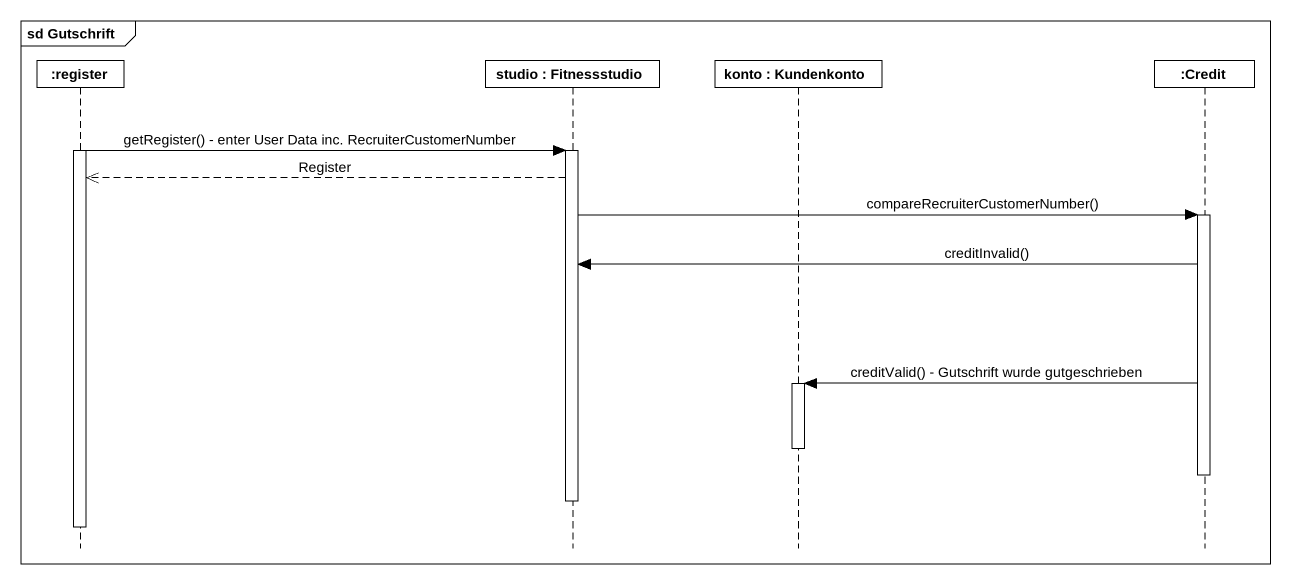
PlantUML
@startuml
mainframe sd Gutschrift
hide footbox
participant ":register" as register
participant "studio : Fitnessstudio" as studio
participant "konto : Kundenkonto" as konto
participant ":Credit" as Credit

activate register
register -> studio : getRegister() - enter User Data inc. RecruiterCustomerNumber
activate studio
studio -->> register : Register
studio -> Credit : compareRecruiterCustomerNumber()
activate Credit
Credit -> studio : creditInvalid()
Credit -> konto : creditValid() - Gutschrift wurde gutgeschrieben
activate konto
deactivate konto
deactivate Credit
deactivate studio
deactivate register
@enduml
